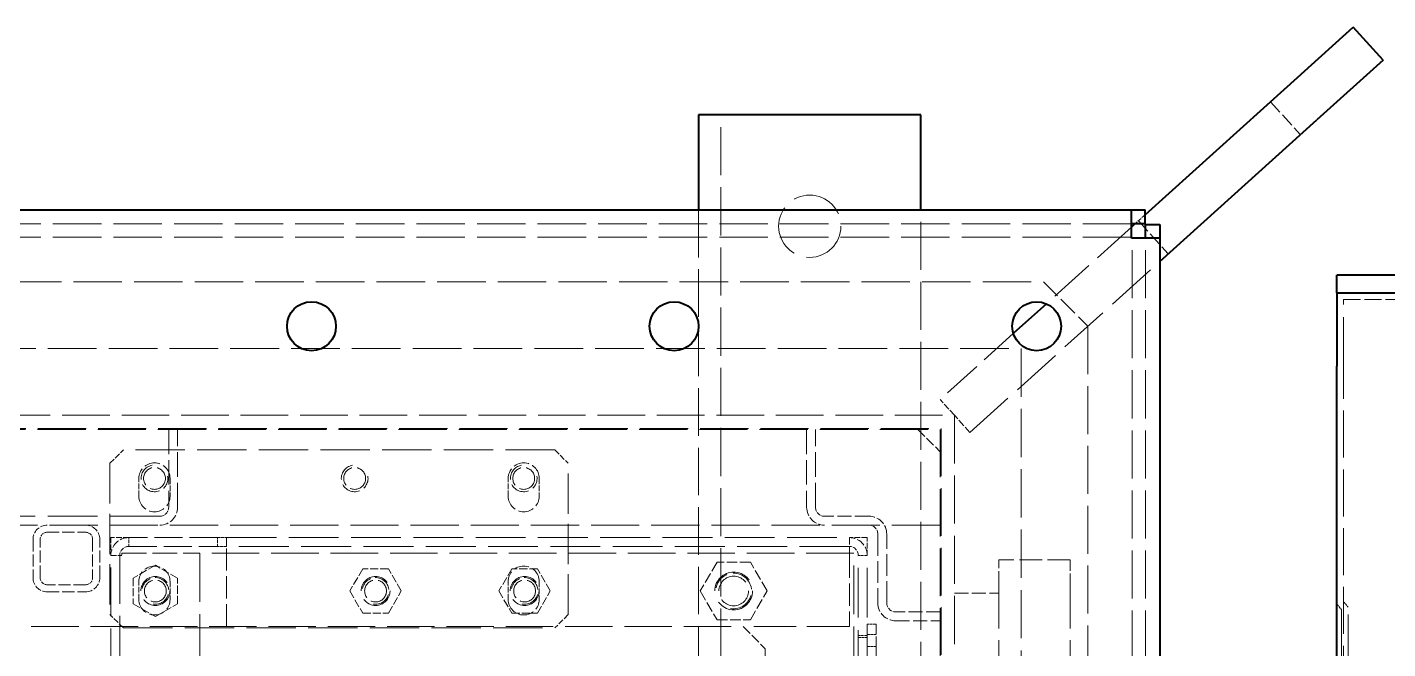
# Model space of a CAD drawing. Header units: millimetres. Extents: x 0 to 5945, y 0 to 4205.
# Drawn here: x 1910.5 to 2216.3, y 2820.5 to 2960.2 of the extents above; entities that cross this region are included whole.
import ezdxf

# ---------------------------------------------------------------- set-up
doc = ezdxf.new("R2010")
doc.units = ezdxf.units.MM
doc.header["$LTSCALE"] = 5
doc.linetypes.add('DASHED', pattern=[0.2067, 0.1654, -0.0413])
doc.layers.add('가려진 것(ISO)', color=2, linetype='DASHED', lineweight=18)
doc.layers.add('가시적인 것(ISO)', color=3, linetype='Continuous', lineweight=40)

msp = doc.modelspace()

# ---------------------------------------------------------------- linework, layer by layer
at = {"layer": '가려진 것(ISO)', "ltscale": 3.809293}
for p, q in [((2189.963, 2943.451), (2196.658, 2936.024)), ((2160.252, 2916.669), (2166.947, 2909.242)), ((2099.676, 2850.257), (2089.676, 2850.257)), ((2118.876, 2832.957), (2128.876, 2832.957)), ((2115.676, 2828.757), (2105.676, 2828.757)), ((2105.676, 2826.757), (2115.676, 2826.757))]:
    msp.add_line(p, q, dxfattribs=at)
at = {"layer": '가려진 것(ISO)', "ltscale": 13.090868}
msp.add_line((2066.376, 2250.457), (2066.376, 2940.457), dxfattribs=at)
at = {"layer": '가려진 것(ISO)', "ltscale": 12.940494}
msp.add_line((2061.376, 2919.157), (2061.376, 2250.457), dxfattribs=at)
at = {"layer": '가려진 것(ISO)', "ltscale": 13.050315}
msp.add_line((2111.376, 2271.757), (2111.376, 2919.157), dxfattribs=at)
at = {"layer": '가려진 것(ISO)', "ltscale": 1.187125}
msp.add_line((2161.776, 2918.044), (2159.462, 2915.957), dxfattribs=at)
at = {"layer": '가려진 것(ISO)', "ltscale": 13.17814}
for p, q in [((2158.676, 2915.957), (1464.076, 2915.957)), ((2158.676, 2912.957), (1464.076, 2912.957))]:
    msp.add_line(p, q, dxfattribs=at)
at = {"layer": '가려진 것(ISO)', "ltscale": 12.457311}
msp.add_line((2158.676, 2915.249), (2139.551, 2898.009), dxfattribs=at)
at = {"layer": '가려진 것(ISO)', "ltscale": 13.064468}
for p, q in [((2158.876, 2278.157), (2158.876, 2912.757)), ((2161.876, 2278.157), (2161.876, 2912.757))]:
    msp.add_line(p, q, dxfattribs=at)
at = {"layer": '가려진 것(ISO)', "ltscale": 13.904486}
msp.add_line((2122.381, 2869.069), (2165.076, 2907.555), dxfattribs=at)
at = {"layer": '가려진 것(ISO)', "ltscale": 13.184026}
msp.add_line((1879.988, 2902.957), (2138.876, 2902.957), dxfattribs=at)
at = {"layer": '가려진 것(ISO)', "ltscale": 5.387196}
msp.add_line((2138.876, 2902.957), (2148.876, 2892.957), dxfattribs=at)
at = {"layer": '가려진 것(ISO)', "ltscale": 4.571172}
msp.add_line((2206.376, 2898.957), (2218.376, 2898.957), dxfattribs=at)
at = {"layer": '가려진 것(ISO)', "ltscale": 13.890018}
msp.add_line((2206.376, 2883.494), (2206.376, 2898.957), dxfattribs=at)
at = {"layer": '가려진 것(ISO)', "ltscale": 10.708612}
msp.add_line((2132.127, 2891.317), (2115.686, 2876.497), dxfattribs=at)
at = {"layer": '가려진 것(ISO)', "ltscale": 13.016334}
msp.add_line((2148.876, 2892.957), (2148.876, 2327.957), dxfattribs=at)
at = {"layer": '가려진 것(ISO)', "ltscale": 13.229877}
msp.add_line((1778.376, 2887.957), (2133.876, 2887.957), dxfattribs=at)
at = {"layer": '가려진 것(ISO)', "ltscale": 13.131522}
msp.add_line((2133.876, 2887.957), (2133.876, 2602.957), dxfattribs=at)
at = {"layer": '가려진 것(ISO)', "ltscale": 12.787186}
msp.add_line((2206.376, 2784.146), (2206.376, 2883.494), dxfattribs=at)
at = {"layer": '가려진 것(ISO)', "ltscale": 1.815332}
msp.add_line((2118.876, 2872.957), (2115.686, 2876.497), dxfattribs=at)
at = {"layer": '가려진 것(ISO)', "ltscale": 12.936202}
msp.add_line((1503.876, 2872.957), (2118.876, 2872.957), dxfattribs=at)
at = {"layer": '가려진 것(ISO)', "ltscale": 1.993861}
msp.add_line((2122.381, 2869.069), (2118.876, 2872.957), dxfattribs=at)
at = {"layer": '가려진 것(ISO)', "ltscale": 13.097809}
msp.add_line((2118.876, 2872.957), (2118.876, 2317.957), dxfattribs=at)
at = {"layer": '가려진 것(ISO)', "ltscale": 13.094662}
msp.add_line((1506.876, 2869.957), (2115.876, 2869.957), dxfattribs=at)
at = {"layer": '가려진 것(ISO)', "ltscale": 13.086061}
for p, q in [((1507.076, 2869.757), (2115.676, 2869.757)), ((2115.676, 2848.257), (1507.076, 2848.257))]:
    msp.add_line(p, q, dxfattribs=at)
at = {"layer": '가려진 것(ISO)', "ltscale": 6.666338}
for p, q in [((1942.276, 2869.757), (1942.276, 2852.257)), ((1944.276, 2852.257), (1944.276, 2869.757)), ((2085.676, 2869.757), (2085.676, 2852.257)), ((2087.676, 2852.257), (2087.676, 2869.757)), ((1931.776, 2841.957), (1949.276, 2841.957))]:
    msp.add_line(p, q, dxfattribs=at)
at = {"layer": '가려진 것(ISO)', "ltscale": 2.693548}
for p, q in [((2110.676, 2869.757), (2115.676, 2864.757)), ((2099.275, 2825.957), (2099.275, 2820.957)), ((2101.275, 2820.957), (2101.275, 2825.957)), ((2071.376, 2825.457), (2076.376, 2820.457))]:
    msp.add_line(p, q, dxfattribs=at)
at = {"layer": '가려진 것(ISO)', "ltscale": 12.946771}
msp.add_line((2115.676, 2869.757), (2115.676, 2321.157), dxfattribs=at)
at = {"layer": '가려진 것(ISO)', "ltscale": 12.956211}
msp.add_line((2115.876, 2869.957), (2115.876, 2320.957), dxfattribs=at)
at = {"layer": '가려진 것(ISO)', "ltscale": 1.616089}
for p, q in [((1929.076, 2862.157), (1932.076, 2865.157)), ((2029.076, 2865.157), (2032.076, 2862.157)), ((1932.076, 2825.157), (1929.076, 2828.157)), ((2032.076, 2828.157), (2029.076, 2825.157))]:
    msp.add_line(p, q, dxfattribs=at)
at = {"layer": '가려진 것(ISO)', "ltscale": 13.407975}
for p, q in [((2029.076, 2865.157), (1932.076, 2865.157)), ((1932.076, 2825.157), (2029.076, 2825.157))]:
    msp.add_line(p, q, dxfattribs=at)
at = {"layer": '가려진 것(ISO)', "ltscale": 10.965973}
for p, q in [((1929.076, 2862.157), (1929.076, 2828.157)), ((2032.076, 2828.157), (2032.076, 2862.157))]:
    msp.add_line(p, q, dxfattribs=at)
at = {"layer": '가려진 것(ISO)', "ltscale": 1.523657}
for p, q in [((1935.576, 2854.757), (1935.576, 2858.757)), ((1942.576, 2858.757), (1942.576, 2854.757)), ((2018.576, 2854.757), (2018.576, 2858.757)), ((2025.576, 2858.757), (2025.576, 2854.757)), ((1933.276, 2845.457), (1929.276, 2845.457)), ((1929.276, 2845.457), (1929.276, 2841.457)), ((2099.276, 2845.457), (2095.276, 2845.457)), ((2099.276, 2841.457), (2099.276, 2845.457)), ((1935.576, 2831.557), (1935.576, 2835.557)), ((1942.576, 2835.557), (1942.576, 2831.557)), ((2018.576, 2831.557), (2018.576, 2835.557)), ((2025.576, 2835.557), (2025.576, 2831.557))]:
    msp.add_line(p, q, dxfattribs=at)
at = {"layer": '가려진 것(ISO)', "ltscale": 13.546203}
for p, q in [((1940.276, 2850.257), (1898.276, 2850.257)), ((1955.276, 2845.457), (2095.276, 2845.457)), ((2095.276, 2843.457), (1955.276, 2843.457)), ((2097.276, 2813.457), (2097.276, 2841.457)), ((2099.276, 2813.457), (2099.276, 2841.457)), ((2099.275, 2638.957), (2099.275, 2820.957)), ((2101.275, 2820.957), (2101.275, 2638.957))]:
    msp.add_line(p, q, dxfattribs=at)
at = {"layer": '가려진 것(ISO)', "ltscale": 3.275978}
for p, q in [((1911.776, 2845.057), (1911.776, 2836.457)), ((1913.376, 2836.457), (1913.376, 2845.057)), ((1914.976, 2846.657), (1923.576, 2846.657)), ((1925.176, 2845.057), (1925.176, 2836.457)), ((1926.776, 2836.457), (1926.776, 2845.057)), ((1923.576, 2834.857), (1914.976, 2834.857)), ((1914.976, 2833.257), (1923.576, 2833.257))]:
    msp.add_line(p, q, dxfattribs=at)
at = {"layer": '가려진 것(ISO)', "ltscale": 0.761779}
for p, q in [((1933.276, 2843.457), (1933.276, 2845.457)), ((1953.276, 2843.457), (1953.276, 2845.457)), ((1953.276, 2845.457), (1955.276, 2845.457)), ((1955.276, 2843.457), (1953.276, 2843.457)), ((2099.276, 2841.457), (2097.276, 2841.457)), ((2101.275, 2825.957), (2099.275, 2825.957)), ((2099.276, 2823.457), (2097.276, 2823.457)), ((2097.276, 2823.024), (2099.276, 2823.024)), ((2099.275, 2823.707), (2101.275, 2823.707)), ((2099.275, 2820.957), (2101.275, 2820.957))]:
    msp.add_line(p, q, dxfattribs=at)
at = {"layer": '가려진 것(ISO)', "ltscale": 7.618686}
for p, q in [((1953.276, 2845.457), (1933.276, 2845.457)), ((1933.276, 2843.457), (1953.276, 2843.457))]:
    msp.add_line(p, q, dxfattribs=at)
at = {"layer": '가려진 것(ISO)', "ltscale": 2.393412}
for p, q in [((1955.276, 2845.457), (1955.276, 2841.457)), ((2095.276, 2841.457), (2095.276, 2845.457))]:
    msp.add_line(p, q, dxfattribs=at)
at = {"layer": '가려진 것(ISO)', "ltscale": 5.904459}
for p, q in [((2101.676, 2846.257), (2101.676, 2830.757)), ((2103.676, 2830.757), (2103.676, 2846.257))]:
    msp.add_line(p, q, dxfattribs=at)
at = {"layer": '가려진 것(ISO)', "ltscale": 13.250551}
msp.add_line((1929.276, 2594.957), (1929.276, 2841.457), dxfattribs=at)
at = {"layer": '가려진 것(ISO)', "ltscale": 1.495845}
msp.add_line((1929.276, 2841.457), (1931.776, 2841.457), dxfattribs=at)
at = {"layer": '가려진 것(ISO)', "ltscale": 13.159168}
msp.add_line((1931.276, 2841.457), (1931.276, 2569.457), dxfattribs=at)
at = {"layer": '가려진 것(ISO)', "ltscale": 0.19037}
msp.add_line((1931.776, 2841.957), (1931.776, 2841.457), dxfattribs=at)
at = {"layer": '가려진 것(ISO)', "ltscale": 12.930466}
msp.add_line((2096.276, 2841.957), (1949.276, 2841.957), dxfattribs=at)
at = {"layer": '가려진 것(ISO)', "ltscale": 13.277429}
msp.add_line((1949.276, 2841.957), (1949.276, 2594.957), dxfattribs=at)
at = {"layer": '가려진 것(ISO)', "ltscale": 6.094929}
for p, q in [((1955.276, 2825.457), (1955.276, 2841.457)), ((2095.276, 2841.457), (2095.276, 2825.457)), ((2144.876, 2840.457), (2128.876, 2840.457))]:
    msp.add_line(p, q, dxfattribs=at)
at = {"layer": '가려진 것(ISO)', "ltscale": 13.304306}
msp.add_line((2096.276, 2814.457), (2096.276, 2841.957), dxfattribs=at)
at = {"layer": '가려진 것(ISO)', "ltscale": 2.199254}
for p, q in [((1939.276, 2839.231), (1934.276, 2836.344)), ((1944.276, 2836.344), (1939.276, 2839.231)), ((1985.89, 2838.457), (1983.003, 2833.457)), ((1991.663, 2838.457), (1985.89, 2838.457)), ((1994.55, 2833.457), (1991.663, 2838.457)), ((2019.39, 2838.457), (2016.503, 2833.457)), ((2025.163, 2838.457), (2019.39, 2838.457)), ((2028.05, 2833.457), (2025.163, 2838.457)), ((1934.276, 2836.344), (1934.276, 2830.57)), ((1944.276, 2830.57), (1944.276, 2836.344)), ((1983.003, 2833.457), (1985.89, 2828.457)), ((1991.663, 2828.457), (1994.55, 2833.457)), ((2016.503, 2833.457), (2019.39, 2828.457)), ((2025.163, 2828.457), (2028.05, 2833.457)), ((1934.276, 2830.57), (1939.276, 2827.684)), ((1939.276, 2827.684), (1944.276, 2830.57)), ((1985.89, 2828.457), (1991.663, 2828.457)), ((2019.39, 2828.457), (2025.163, 2828.457))]:
    msp.add_line(p, q, dxfattribs=at)
at = {"layer": '가려진 것(ISO)', "ltscale": 2.859061}
for p, q in [((2065.524, 2839.957), (2061.771, 2833.457)), ((2073.029, 2839.957), (2065.524, 2839.957)), ((2076.782, 2833.457), (2073.029, 2839.957)), ((2061.771, 2833.457), (2065.524, 2826.957)), ((2073.029, 2826.957), (2076.782, 2833.457)), ((2065.524, 2826.957), (2073.029, 2826.957))]:
    msp.add_line(p, q, dxfattribs=at)
at = {"layer": '가려진 것(ISO)', "ltscale": 2.991791}
for p, q in [((2128.876, 2835.457), (2128.876, 2840.457)), ((2144.876, 2840.457), (2144.876, 2835.457))]:
    msp.add_line(p, q, dxfattribs=at)
at = {"layer": '가려진 것(ISO)', "ltscale": 12.653046}
for p, q in [((2128.876, 2835.457), (2128.876, 2665.457)), ((2144.876, 2835.457), (2144.876, 2665.457))]:
    msp.add_line(p, q, dxfattribs=at)
at = {"layer": '가려진 것(ISO)', "ltscale": 0.592536}
for p, q in [((2204.876, 2830.457), (2205.876, 2829.265)), ((2206.376, 2831.003), (2207.376, 2829.811))]:
    msp.add_line(p, q, dxfattribs=at)
at = {"layer": '가려진 것(ISO)', "ltscale": 13.991255}
msp.add_line((2205.876, 2829.265), (2205.876, 2801.649), dxfattribs=at)
at = {"layer": '가려진 것(ISO)', "ltscale": 14.544446}
msp.add_line((2207.376, 2801.103), (2207.376, 2829.811), dxfattribs=at)
at = {"layer": '가려진 것(ISO)', "ltscale": 12.901145}
msp.add_line((1551.376, 2825.457), (2071.376, 2825.457), dxfattribs=at)
at = {"layer": '가려진 것(ISO)', "ltscale": 11.562652}
msp.add_line((2095.276, 2825.457), (2071.376, 2825.457), dxfattribs=at)
at = {"layer": '가려진 것(ISO)', "ltscale": 13.194353}
msp.add_line((2076.376, 2820.457), (2076.376, 2370.457), dxfattribs=at)
at = {"layer": '가려진 것(ISO)', "ltscale": 14.212656}
msp.add_circle((2086.376, 2915.457), 7, dxfattribs=at)
at = {"layer": '가려진 것(ISO)', "ltscale": 5.88435}
for centre in [(1939.076, 2858.757), (1984.076, 2858.757), (2022.076, 2858.757), (1939.276, 2833.457), (1988.776, 2833.457), (2022.276, 2833.457)]:
    msp.add_circle(centre, 2.458, dxfattribs=at)
at = {"layer": '가려진 것(ISO)', "ltscale": 9.879222}
for centre in [(1939.276, 2833.457), (1988.776, 2833.457), (2022.276, 2833.457)]:
    msp.add_circle(centre, 3.25, dxfattribs=at)
at = {"layer": '가려진 것(ISO)', "ltscale": 12.918983}
msp.add_circle((2069.276, 2833.457), 4.25, dxfattribs=at)
at = {"layer": '가려진 것(ISO)', "ltscale": 10.102645}
msp.add_circle((2069.276, 2833.457), 3.323, dxfattribs=at)
at = {"layer": '가려진 것(ISO)', "ltscale": 4.188547}
for centre, start, end in [((1939.076, 2858.757), 0, 180), ((2022.076, 2858.757), 0, 180), ((1939.076, 2854.757), 180, 0), ((2022.076, 2854.757), 180, 0), ((1939.076, 2835.557), 0, 180), ((2022.076, 2835.557), 0, 180), ((1939.076, 2831.557), 180, 0), ((2022.076, 2831.557), 180, 0)]:
    msp.add_arc(centre, 3.5, start, end, dxfattribs=at)
at = {"layer": '가려진 것(ISO)', "ltscale": 5.385303}
for centre, start, end in [((1939.076, 2858.757), 100, 10), ((1984.076, 2858.757), 100, 10), ((2022.076, 2858.757), 100, 10), ((1939.276, 2833.457), 260, 170), ((1988.776, 2833.457), 260, 170), ((2022.276, 2833.457), 260, 170)]:
    msp.add_arc(centre, 3, start, end, dxfattribs=at)
at = {"layer": '가려진 것(ISO)', "ltscale": 2.393412}
for centre, start, end in [((1940.276, 2852.257), 270, 0), ((2089.676, 2852.257), 180, 270), ((2099.676, 2846.257), 0, 90), ((1933.276, 2841.457), 90, 180), ((2095.276, 2841.457), 0, 90), ((2105.676, 2830.757), 180, 270)]:
    msp.add_arc(centre, 4, start, end, dxfattribs=at)
at = {"layer": '가려진 것(ISO)', "ltscale": 1.196656}
for centre, start, end in [((1940.276, 2852.257), 270, 0), ((2089.676, 2852.257), 180, 270), ((2099.676, 2846.257), 0, 90), ((1933.276, 2841.457), 90, 180), ((2095.276, 2841.457), 0, 90), ((2105.676, 2830.757), 180, 270)]:
    msp.add_arc(centre, 2, start, end, dxfattribs=at)
at = {"layer": '가려진 것(ISO)', "ltscale": 1.91471}
for centre, start, end in [((1914.976, 2845.057), 90, 180), ((1923.576, 2845.057), 0, 90), ((1914.976, 2836.457), 180, 270), ((1923.576, 2836.457), 270, 0)]:
    msp.add_arc(centre, 3.2, start, end, dxfattribs=at)
at = {"layer": '가려진 것(ISO)', "ltscale": 0.957305}
for centre, start, end in [((1914.976, 2845.057), 90, 180), ((1923.576, 2845.057), 0, 90), ((1914.976, 2836.457), 180, 270), ((1923.576, 2836.457), 270, 0)]:
    msp.add_arc(centre, 1.6, start, end, dxfattribs=at)
at = {"layer": '가려진 것(ISO)', "ltscale": 7.180437}
msp.add_arc((2069.276, 2833.457), 4, 260, 170, dxfattribs=at)
at = {"layer": '가시적인 것(ISO)'}
for p, q in [((2193.677, 2946.799), (2208.532, 2960.19)), ((2215.228, 2952.762), (2208.532, 2960.19)), ((2215.228, 2952.762), (2200.372, 2939.371)), ((2193.677, 2946.799), (2161.776, 2918.044)), ((2111.376, 2940.457), (2061.376, 2940.457)), ((2061.376, 2940.457), (2061.376, 2919.157)), ((2111.376, 2919.157), (2111.376, 2940.457)), ((2165.076, 2907.555), (2200.372, 2939.371)), ((1464.076, 2919.157), (2158.676, 2919.157)), ((2158.676, 2918.3), (2158.676, 2919.157)), ((2158.676, 2919.157), (2161.776, 2919.157)), ((2158.676, 2912.757), (2158.676, 2918.3)), ((2161.776, 2915.957), (2161.776, 2919.157)), ((2159.462, 2915.957), (2158.676, 2915.249)), ((2161.776, 2915.957), (2158.676, 2915.957)), ((2161.876, 2912.757), (2161.876, 2915.857)), ((2161.876, 2915.857), (2165.076, 2915.857)), ((2165.076, 2915.857), (2165.076, 2912.757)), ((2158.876, 2912.957), (2158.676, 2912.957)), ((2164.219, 2912.757), (2158.676, 2912.757)), ((2158.876, 2912.757), (2158.876, 2912.957)), ((2165.076, 2912.757), (2164.219, 2912.757)), ((2165.076, 2912.757), (2165.076, 2278.157)), ((2204.876, 2900.457), (2204.876, 2904.457)), ((2444.876, 2904.457), (2204.876, 2904.457)), ((2204.876, 2900.457), (2219.876, 2900.457)), ((2204.876, 2900.457), (2204.876, 2884.008)), ((2139.551, 2898.009), (2132.127, 2891.317)), ((2204.876, 2784.659), (2204.876, 2884.008))]:
    msp.add_line(p, q, dxfattribs=at)
for centre in [(1974.376, 2892.957), (2055.876, 2892.957), (2137.376, 2892.957)]:
    msp.add_circle(centre, 5.5, dxfattribs=at)

doc.saveas('drawing.dxf')
